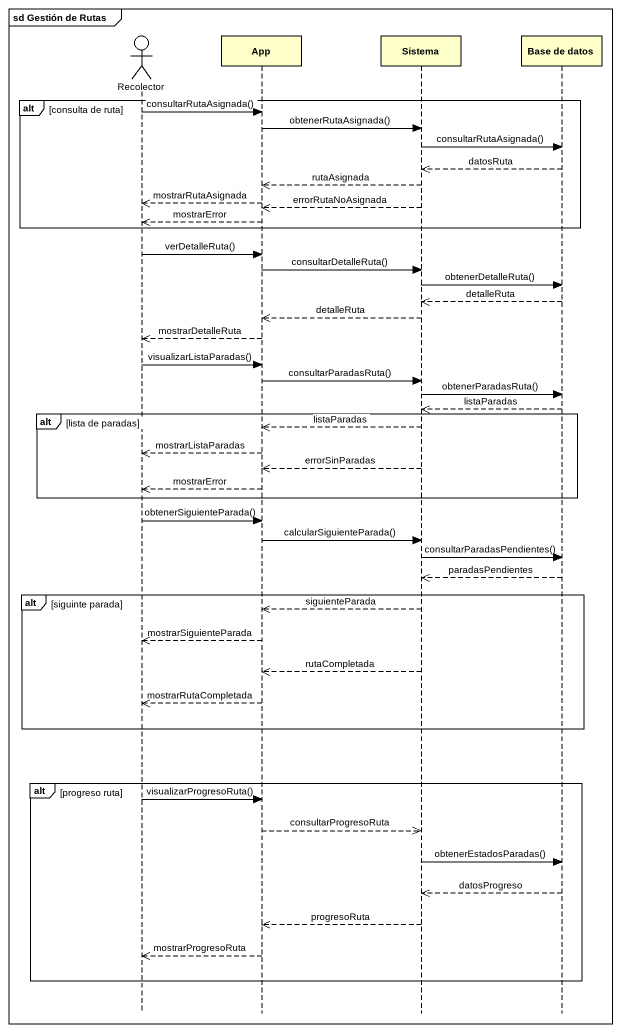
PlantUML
@startuml
mainframe sd Gestión de Rutas
hide footbox
actor Recolector
participant App
participant Sistema
participant "Base de datos" as Base_de_datos

alt consulta de ruta
  Recolector -> App : consultarRutaAsignada()
  App -> Sistema : obtenerRutaAsignada()
  Sistema -> Base_de_datos : consultarRutaAsignada()
  Base_de_datos -->> Sistema : datosRuta
  Sistema -->> App : rutaAsignada
  App -->> Recolector : mostrarRutaAsignada
  Sistema -->> App : errorRutaNoAsignada
  App -->> Recolector : mostrarError
end
Recolector -> App : verDetalleRuta()
App -> Sistema : consultarDetalleRuta()
Sistema -> Base_de_datos : obtenerDetalleRuta()
Base_de_datos -->> Sistema : detalleRuta
Sistema -->> App : detalleRuta
App -->> Recolector : mostrarDetalleRuta
Recolector -> App : visualizarListaParadas()
App -> Sistema : consultarParadasRuta()
Sistema -> Base_de_datos : obtenerParadasRuta()
Base_de_datos -->> Sistema : listaParadas
alt lista de paradas
  Sistema -->> App : listaParadas
  App -->> Recolector : mostrarListaParadas
  Sistema -->> App : errorSinParadas
  App -->> Recolector : mostrarError
end
Recolector -> App : obtenerSiguienteParada()
App -> Sistema : calcularSiguienteParada()
Sistema -> Base_de_datos : consultarParadasPendientes()
Base_de_datos -->> Sistema : paradasPendientes
alt siguinte parada
  Sistema -->> App : siguienteParada
  App -->> Recolector : mostrarSiguienteParada
  Sistema -->> App : rutaCompletada
  App -->> Recolector : mostrarRutaCompletada
end
alt progreso ruta
  Recolector -> App : visualizarProgresoRuta()
  App -->> Sistema : consultarProgresoRuta
  Sistema -> Base_de_datos : obtenerEstadosParadas()
  Base_de_datos -->> Sistema : datosProgreso
  Sistema -->> App : progresoRuta
  App -->> Recolector : mostrarProgresoRuta
end
@enduml
